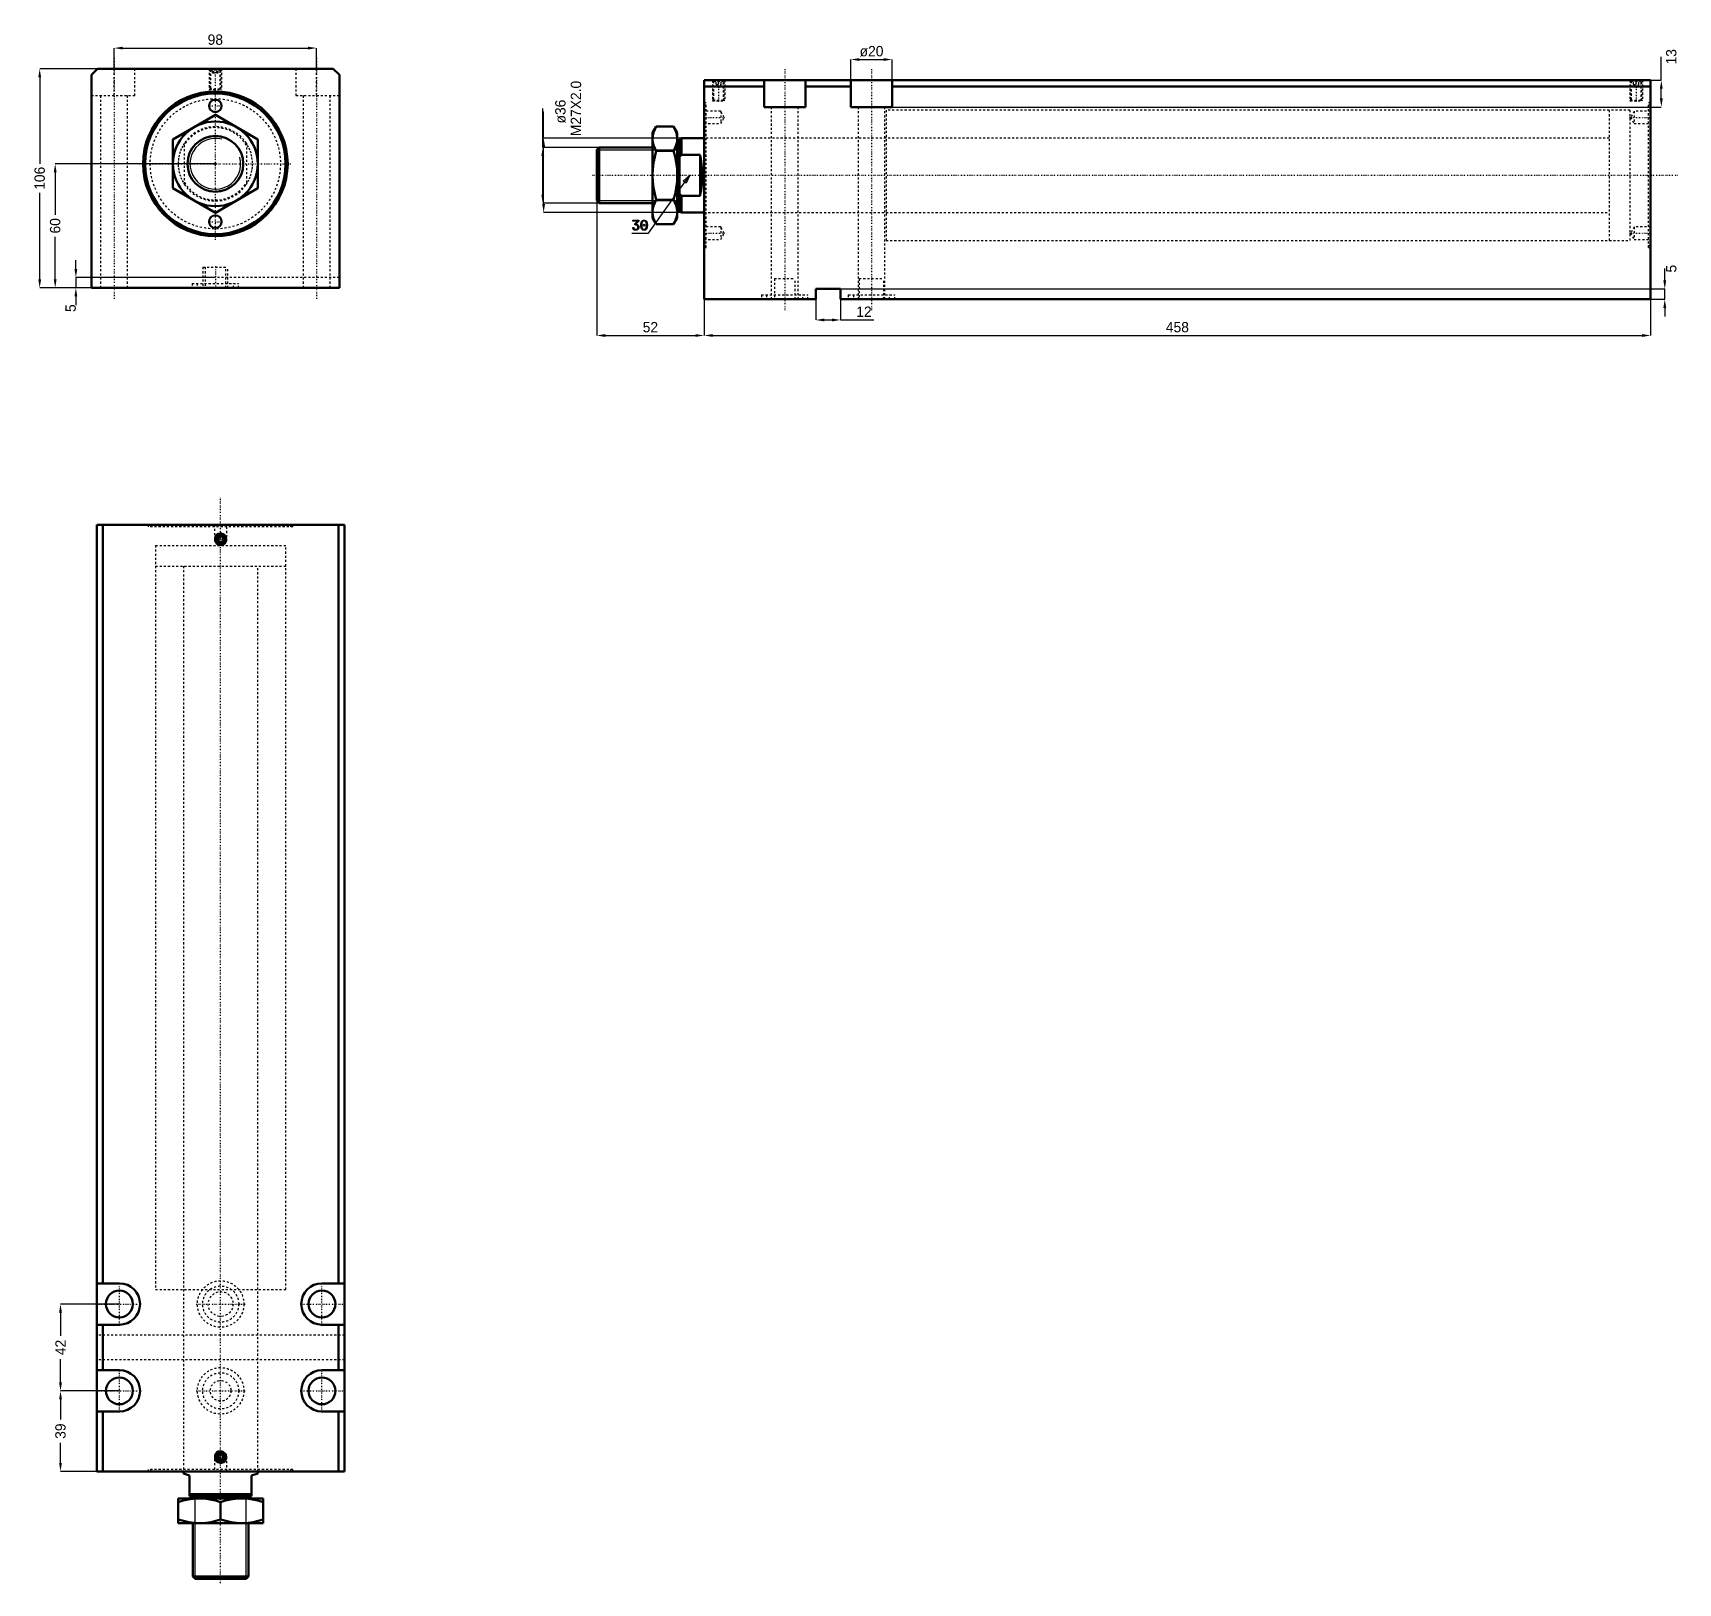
# Model space of a CAD drawing. Header units: millimetres. Extents: x -88 to 708, y -687 to 63.
import ezdxf

# ---------------------------------------------------------------- set-up
doc = ezdxf.new("R2010")
doc.units = ezdxf.units.MM
doc.linetypes.add('Center', pattern=[1.5, 0.45, -0.5, 0.05, -0.5])
doc.linetypes.add('Dashed', pattern=[2, 1, -1])
for name, color, linetype, lineweight in [('2d ConnectionPoints', 7, 'Continuous', 50), ('AM_0', 7, 'Continuous', 50), ('AM_5', 3, 'Continuous', 25), ('AM_7', 7, 'Center', 25), ('AM_9', 6, 'Dashed', 25)]:
    doc.layers.add(name, color=color, linetype=linetype, lineweight=lineweight)
doc.dimstyles.new('ISO-25', dxfattribs={"dimtxt": 2.5, "dimasz": 2.5, "dimexe": 1.25, "dimexo": 0.625, "dimtad": 1, "dimtxsty": 'Standard', "dimcen": 2.5, "dimadec": 0, "dimazin": 0, "dimtfac": 1, "dimtmove": 0, "dimatfit": 3, "dimfxl": 0, "dimarcsym": 0})

# ---------------------------------------------------------------- blocks, each defined once
blk = doc.blocks.new('1_JECX_MF_EXLA_63_350_0_rod__0_in_JECX_MF_160_EXLA_63_350_0__0')
at = {"layer": 'AM_0'}
for p, q in [((-20.5, 11.84), (0, 23.67)), ((0, 23.67), (20.5, 11.84)), ((-20.5, -11.84), (-20.5, 11.84)), ((20.5, 11.84), (20.5, -11.84)), ((0, -23.67), (-20.5, -11.84)), ((20.5, -11.84), (0, -23.67))]:
    blk.add_line(p, q, dxfattribs=at)
for radius in [20.5, 13.5]:
    blk.add_circle((0, 0), radius, dxfattribs=at)
at = {"layer": 'AM_5'}
blk.add_arc((0, 0), 12.27, 75, 15, dxfattribs=at)
at = {"layer": 'AM_9'}
for p, q in [((-15, -9.95), (-15, 9.95)), ((15, 9.95), (15, -9.95))]:
    blk.add_line(p, q, dxfattribs=at)
for points in [[(-15, 9.95), (-15.81, 8.6), (-16.5, 7.19), (-17.06, 5.73), (-17.5, 4.22), (-17.8, 2.68), (-17.97, 1.12), (-17.99, -0.45), (-17.89, -2.02), (-17.64, -3.57), (-17.26, -5.1), (-16.75, -6.58), (-16.12, -8.02), (-15.36, -9.39), (-15, -9.95)], [(15, -9.95), (15.81, -8.6), (16.5, -7.19), (17.06, -5.73), (17.5, -4.22), (17.8, -2.68), (17.97, -1.12), (17.99, 0.45), (17.89, 2.02), (17.64, 3.57), (17.26, 5.1), (16.75, 6.58), (16.12, 8.02), (15.36, 9.39), (15, 9.95)]]:
    blk.add_lwpolyline(points, dxfattribs=at)
blk.add_circle((0, 0), 13.27, dxfattribs=at)
for radius, start, end in [(18, 33.55731, 146.44269), (17.5, 31.00272, 148.99728), (17.5, 211.00272, 328.99728), (18, 213.55731, 326.44269)]:
    blk.add_arc((0, 0), radius, start, end, dxfattribs=at)
blk = doc.blocks.new('2_JECX_MF_EXLA_63_350_0_body__0_in_JECX_MF_160_EXLA_63_350_0__0')
at = {"layer": 'AM_0'}
for p, q in [((-57, 46), (-60, 43)), ((-60, 43), (-60, -60)), ((57, 46), (-57, 46)), ((60, 43), (57, 46)), ((60, -60), (60, 43)), ((-60, -60), (60, -60))]:
    blk.add_line(p, q, dxfattribs=at)
for centre, radius in [((0, 0), 35), ((0, 0), 34), ((0, 28), 3), ((0, -28), 3)]:
    blk.add_circle(centre, radius, dxfattribs=at)
at = {"layer": 'AM_5', "linetype": 'Dashed'}
for p, q in [((-3, 46), (-3, 36)), ((3, 46), (3, 36))]:
    blk.add_line(p, q, dxfattribs=at)
at = {"layer": 'AM_7'}
for p, q in [((-49, 51.3), (-49, -65.3)), ((49, 51.3), (49, -65.3)), ((0, -36.75), (0, 46.5)), ((-3.15, 28), (3.15, 28)), ((-36.75, 0), (36.75, 0)), ((-3.15, -28), (3.15, -28)), ((0, -49.5), (0, -60.5))]:
    blk.add_line(p, q, dxfattribs=at)
at = {"layer": 'AM_9'}
for p, q in [((-49, 33), (-49, 46)), ((-39, 33), (-39, 46)), ((-3, 46), (-2.73, 45.73)), ((-2.73, 45.73), (-2.73, 36.27)), ((-2.73, 45.73), (2.73, 45.73)), ((-1.9, 46), (-2.4, 45.5)), ((-2.4, 45.5), (-2.4, 36)), ((-2.4, 45.5), (2.4, 45.5)), ((-1.44, 44), (-1.44, 46)), ((-1.44, 44), (1.44, 44)), ((-0.72, 44), (-0.72, 46)), ((0.72, 44), (0.72, 46)), ((1.44, 44), (1.44, 46)), ((2.4, 45.5), (1.9, 46)), ((2.4, 36), (2.4, 45.5)), ((2.73, 45.73), (3, 46)), ((2.73, 36.27), (2.73, 45.73)), ((39, 46), (39, 33)), ((49, 33), (49, 46)), ((-60, 33), (-39, 33)), ((-55.5, 33), (-55.5, -60)), ((-42.5, -60), (-42.5, 33)), ((-2.73, 36.27), (-3, 36)), ((-3, 36), (3, 36)), ((-2.73, 36.27), (2.73, 36.27)), ((3, 36), (2.73, 36.27)), ((39, 33), (60, 33)), ((42.5, 33), (42.5, -60)), ((55.5, -60), (55.5, 33)), ((60, -55), (-60, -55)), ((-6, -50), (6, -50)), ((-6, -50), (-6, -60)), ((-5, -50), (-5, -60)), ((5, -60), (5, -50)), ((6, -60), (6, -50)), ((-11.25, -57.9), (11.25, -57.9)), ((-11.25, -57.9), (-11.25, -60)), ((-8.75, -57.9), (-8.75, -60)), ((8.75, -60), (8.75, -57.9)), ((11.25, -60), (11.25, -57.9))]:
    blk.add_line(p, q, dxfattribs=at)
blk.add_circle((0, 0), 31.5, dxfattribs=at)
blk = doc.blocks.new('*D3')
at = {"layer": 'AM_5', "color": 0, "lineweight": -2}
for p, q in [((-49, 46), (-49, 56)), ((-44.83, 56), (44.83, 56)), ((49, 46), (49, 56))]:
    blk.add_line(p, q, dxfattribs=at)
at = {"layer": 'AM_5', "color": 0}
for points in [[(-44.83, 56.69), (-44.83, 55.31), (-49, 56)], [(44.83, 55.31), (44.83, 56.69), (49, 56)]]:
    blk.add_solid(points, dxfattribs=at)
at = {"layer": 'Defpoints', "color": 0}
for p in [(49, 56), (-49, 46), (49, 46)]:
    blk.add_point(p, dxfattribs=at)
at = {"layer": 'AM_5', "color": 0, "insert": (0, 60.05), "char_height": 5, "attachment_point": 5}
blk.add_mtext('98', dxfattribs=at)
blk = doc.blocks.new('*D4')
at = {"layer": 'AM_5', "color": 0, "lineweight": -2}
for p, q in [((-57, 46), (-85, 46)), ((-85, 41.83), (-85, -0.03)), ((-85, -55.83), (-85, -13.97)), ((-60, -60), (-85, -60))]:
    blk.add_line(p, q, dxfattribs=at)
at = {"layer": 'AM_5', "color": 0}
for points in [[(-84.31, 41.83), (-85.69, 41.83), (-85, 46)], [(-85.69, -55.83), (-84.31, -55.83), (-85, -60)]]:
    blk.add_solid(points, dxfattribs=at)
at = {"layer": 'Defpoints', "color": 0}
for p in [(-57, 46), (-85, -60), (-60, -60)]:
    blk.add_point(p, dxfattribs=at)
at = {"layer": 'AM_5', "color": 0, "insert": (-85, -7), "char_height": 5, "attachment_point": 5, "rotation": 90}
blk.add_mtext('106', dxfattribs=at)
blk = doc.blocks.new('*D5')
at = {"layer": 'AM_5', "color": 0, "lineweight": -2}
for p, q in [((0, 0), (-77.5, 0)), ((-77.5, -4.17), (-77.5, -24.69)), ((-77.5, -55.83), (-77.5, -35.31)), ((-60, -60), (-77.5, -60))]:
    blk.add_line(p, q, dxfattribs=at)
at = {"layer": 'AM_5', "color": 0}
for points in [[(-76.81, -4.17), (-78.19, -4.17), (-77.5, 0)], [(-78.19, -55.83), (-76.81, -55.83), (-77.5, -60)]]:
    blk.add_solid(points, dxfattribs=at)
at = {"layer": 'Defpoints', "color": 0}
for p in [(0, 0), (-77.5, -60), (-60, -60)]:
    blk.add_point(p, dxfattribs=at)
at = {"layer": 'AM_5', "color": 0, "insert": (-77.5, -30), "char_height": 5, "attachment_point": 5, "rotation": 90}
blk.add_mtext('60', dxfattribs=at)
blk = doc.blocks.new('*D6')
at = {"layer": 'AM_5', "color": 0, "lineweight": -2}
for p, q in [((-67.5, -50.83), (-67.5, -46.67)), ((0, -55), (-67.5, -55)), ((-67.5, -55), (-67.5, -60)), ((-60, -60), (-67.5, -60)), ((-67.5, -64.17), (-67.5, -68.33))]:
    blk.add_line(p, q, dxfattribs=at)
at = {"layer": 'AM_5', "color": 0}
for points in [[(-68.19, -50.83), (-66.81, -50.83), (-67.5, -55)], [(-66.81, -64.17), (-68.19, -64.17), (-67.5, -60)]]:
    blk.add_solid(points, dxfattribs=at)
at = {"layer": 'Defpoints', "color": 0}
for p in [(0, -55), (-67.5, -60), (-60, -60)]:
    blk.add_point(p, dxfattribs=at)
at = {"layer": 'AM_5', "color": 0, "insert": (-70, -69.83), "char_height": 5, "attachment_point": 5, "rotation": 90}
blk.add_mtext('5', dxfattribs=at)
blk = doc.blocks.new('1_JECX_MF_EXLA_63_350_0_rod__0_in_JECX_MF_160_EXLA_63_350_0__4')
at = {"layer": 'AM_0'}
for p, q in [((-18, 0), (-18, -1.03)), ((18, -1.03), (18, 0)), ((-15, -2), (-18, -1.03)), ((-15, -12), (-15, -2)), ((18, -1.03), (15, -2)), ((15, -2), (15, -12)), ((-20.5, -25), (-20.5, -13)), ((20.5, -13), (-20.5, -13)), ((-15, -11), (15, -11)), ((-15, -12), (15, -12)), ((-12.27, -12), (-13.27, -13)), ((0, -23.17), (0, -14.83)), ((13.27, -13), (12.27, -12)), ((20.5, -13), (20.5, -25)), ((20.5, -25), (-20.5, -25)), ((-13.5, -25), (-13.5, -50.77)), ((13.5, -50.77), (13.5, -25)), ((-13.5, -50.77), (13.5, -50.77)), ((-13.5, -50.77), (-12.27, -52)), ((-12.27, -52), (12.27, -52)), ((12.27, -52), (13.5, -50.77))]:
    blk.add_line(p, q, dxfattribs=at)
for points in [[(-10.25, -13), (-10.98, -13.01), (-13.37, -13.18), (-15.75, -13.55), (-18.14, -14.12), (-20.5, -14.83)], [(0, -14.83), (-2.49, -14.08), (-5.02, -13.5), (-7.63, -13.13), (-10.25, -13)], [(10.25, -13), (9.52, -13.01), (7.13, -13.18), (4.75, -13.55), (2.36, -14.12), (0, -14.83)], [(20.5, -14.83), (18.01, -14.08), (15.48, -13.5), (12.87, -13.13), (10.25, -13)], [(-20.5, -23.17), (-18.01, -23.92), (-15.48, -24.5), (-12.87, -24.87), (-10.25, -25)], [(-10.25, -25), (-9.52, -24.99), (-7.13, -24.82), (-4.75, -24.45), (-2.36, -23.88), (0, -23.17)], [(0, -23.17), (2.49, -23.92), (5.02, -24.5), (7.63, -24.87), (10.25, -25)], [(10.25, -25), (10.98, -24.99), (13.37, -24.82), (15.75, -24.45), (18.14, -23.88), (20.5, -23.17)]]:
    blk.add_lwpolyline(points, dxfattribs=at)
at = {"layer": 'AM_5'}
for p, q in [((-12.27, -52), (-12.27, -12)), ((12.27, -52), (12.27, -12))]:
    blk.add_line(p, q, dxfattribs=at)
at = {"layer": 'AM_7'}
blk.add_line((0, -54), (0, 471), dxfattribs=at)
at = {"layer": 'AM_9'}
for p, q in [((-31.5, 448), (31.5, 448)), ((-31.5, 448), (-31.5, 438)), ((31.5, 438), (31.5, 448)), ((-31.5, 438), (31.5, 438)), ((-18, 438), (-18, 0)), ((18, 0), (18, 438))]:
    blk.add_line(p, q, dxfattribs=at)
blk = doc.blocks.new('2_JECX_MF_EXLA_63_350_0_body__0_in_JECX_MF_160_EXLA_63_350_0__4')
at = {"layer": 'AM_0'}
for p, q in [((60, 458), (-60, 458)), ((-60, 458), (-60, 0)), ((-57, 458), (-57, 91)), ((57, 458), (57, 91)), ((60, 458), (60, 0)), ((-0.72, 452.25), (-1.44, 451)), ((-1.44, 451), (-0.72, 449.75)), ((0.72, 452.25), (-0.72, 452.25)), ((-0.72, 449.75), (0.72, 449.75)), ((1.44, 451), (0.72, 452.25)), ((0.72, 449.75), (1.44, 451)), ((-49, 91), (-60, 91)), ((60, 91), (49, 91)), ((-60, 71), (-49, 71)), ((-57, 71), (-57, 49)), ((49, 71), (60, 71)), ((57, 71), (57, 49)), ((-49, 49), (-60, 49)), ((60, 49), (49, 49)), ((-60, 29), (-49, 29)), ((-57, 29), (-57, 0)), ((49, 29), (60, 29)), ((57, 29), (57, 0)), ((-0.72, 8.25), (-1.44, 7)), ((0.72, 8.25), (-0.72, 8.25)), ((1.44, 7), (0.72, 8.25)), ((60, 0), (-60, 0)), ((-1.44, 7), (-0.72, 5.75)), ((-0.72, 5.75), (0.72, 5.75)), ((0.72, 5.75), (1.44, 7))]:
    blk.add_line(p, q, dxfattribs=at)
for centre, radius in [((0, 451), 2.73), ((0, 451), 2.4), ((0, 451), 1.9), ((-49, 81), 6.5), ((49, 81), 6.5), ((-49, 39), 6.5), ((49, 39), 6.5), ((0, 7), 2.73), ((0, 7), 2.4), ((0, 7), 1.9)]:
    blk.add_circle(centre, radius, dxfattribs=at)
for centre, start, end in [((-49, 81), 270, 90), ((49, 81), 90, 270), ((-49, 39), 270, 90), ((49, 39), 90, 270)]:
    blk.add_arc(centre, 10, start, end, dxfattribs=at)
at = {"layer": 'AM_5'}
for centre in [(0, 451), (0, 7)]:
    blk.add_arc(centre, 3, 75, 15, dxfattribs=at)
at = {"layer": 'AM_7'}
for p, q in [((-3.15, 451), (3.15, 451)), ((-49, 70.5), (-49, 91.5)), ((49, 70.5), (49, 91.5)), ((-59.5, 81), (-38.5, 81)), ((-11.81, 81), (11.81, 81)), ((38.5, 81), (59.5, 81)), ((-49, 28.5), (-49, 49.5)), ((49, 28.5), (49, 49.5)), ((-59.5, 39), (-38.5, 39)), ((-11.81, 39), (11.81, 39)), ((38.5, 39), (59.5, 39)), ((-3.15, 7), (3.15, 7))]:
    blk.add_line(p, q, dxfattribs=at)
at = {"layer": 'AM_9'}
for p, q in [((-35, 458), (-35, 457)), ((35, 457), (-35, 457)), ((-34, 458), (-34, 457)), ((-3, 458), (-3, 450)), ((3, 450), (3, 458)), ((34, 457), (34, 458)), ((35, 457), (35, 458)), ((-31.5, 448), (31.5, 448)), ((-31.5, 448), (-31.5, 88)), ((-3, 450), (3, 450)), ((-3, 450), (0, 448.27)), ((0, 448.27), (3, 450)), ((31.5, 88), (31.5, 448)), ((-31.5, 88), (31.5, 88)), ((-18, 88), (-18, 0)), ((18, 0), (18, 88)), ((60, 66), (-60, 66)), ((60, 54), (-60, 54)), ((0, 9.73), (-3, 8)), ((-3, 8), (-3, 0)), ((-3, 8), (3, 8)), ((3, 8), (0, 9.73)), ((3, 0), (3, 8)), ((35, 1), (-35, 1)), ((-35, 1), (-35, 0)), ((-34, 1), (-34, 0)), ((34, 0), (34, 1)), ((35, 0), (35, 1))]:
    blk.add_line(p, q, dxfattribs=at)
for centre, radius in [((0, 81), 11.25), ((0, 81), 8.75), ((0, 81), 6), ((0, 39), 11.25), ((0, 39), 8.75), ((0, 39), 5)]:
    blk.add_circle(centre, radius, dxfattribs=at)
blk = doc.blocks.new('*D12')
at = {"layer": 'AM_5', "color": 0, "lineweight": -2}
for p, q in [((-46.43, -551.62), (-74.93, -551.62)), ((-74.93, -555.78), (-74.93, -566.95)), ((-74.93, -589.45), (-74.93, -578.28)), ((-46.43, -593.62), (-74.93, -593.62))]:
    blk.add_line(p, q, dxfattribs=at)
at = {"layer": 'AM_5', "color": 0}
for points in [[(-75.62, -555.78), (-74.23, -555.78), (-74.93, -551.62)], [(-75.62, -589.45), (-74.23, -589.45), (-74.93, -593.62)]]:
    blk.add_solid(points, dxfattribs=at)
at = {"layer": 'Defpoints', "color": 0}
for p in [(-74.93, -551.62), (-46.43, -551.62), (-46.43, -593.62)]:
    blk.add_point(p, dxfattribs=at)
at = {"layer": 'AM_5', "color": 0, "insert": (-74.93, -572.62), "char_height": 5, "attachment_point": 5, "rotation": 90}
blk.add_mtext('42', dxfattribs=at)
blk = doc.blocks.new('*D13')
at = {"layer": 'AM_5', "color": 0, "lineweight": -2}
for p, q in [((-46.43, -593.62), (-74.93, -593.62)), ((-74.93, -597.78), (-74.93, -607.45)), ((-74.93, -628.45), (-74.93, -618.78)), ((-57.43, -632.62), (-74.93, -632.62))]:
    blk.add_line(p, q, dxfattribs=at)
at = {"layer": 'AM_5', "color": 0}
for points in [[(-75.62, -597.78), (-74.23, -597.78), (-74.93, -593.62)], [(-75.62, -628.45), (-74.23, -628.45), (-74.93, -632.62)]]:
    blk.add_solid(points, dxfattribs=at)
at = {"layer": 'Defpoints', "color": 0}
for p in [(-46.43, -593.62), (-74.93, -632.62), (-57.43, -632.62)]:
    blk.add_point(p, dxfattribs=at)
at = {"layer": 'AM_5', "color": 0, "insert": (-74.93, -613.12), "char_height": 5, "attachment_point": 5, "rotation": 90}
blk.add_mtext('39', dxfattribs=at)
blk = doc.blocks.new('1_JECX_MF_EXLA_63_350_0_rod__0_in_JECX_MF_160_EXLA_63_350_0__2')
at = {"layer": 'AM_0'}
for p, q in [((-23.17, 23.67), (-25, 20.5)), ((-25, 20.5), (-25, -20.5)), ((-23.17, 23.67), (-14.83, 23.67)), ((-13, 20.5), (-14.83, 23.67)), ((-13, 20.5), (-13, -20.5)), ((-11, 18), (-12, 17.5)), ((-12, 17.5), (-12, -17.5)), ((0, 18), (-11, 18)), ((-11, 18), (-11, 9.95)), ((-50.77, 13.5), (-52, 12.27)), ((-52, 12.27), (-52, -12.27)), ((-25, 13.5), (-50.77, 13.5)), ((-50.77, 13.5), (-50.77, -13.5)), ((-23.17, 11.84), (-14.83, 11.84)), ((-12, 12.27), (-13, 13.27)), ((-11, 9.95), (-12, 9.01)), ((-2, 9.95), (-11, 9.95)), ((-2, 9.95), (-2, -9.95)), ((-52, -12.27), (-50.77, -13.5)), ((-50.77, -13.5), (-25, -13.5)), ((-23.17, -11.84), (-14.83, -11.84)), ((-13, -13.27), (-12, -12.27)), ((-12, -9.01), (-11, -9.95)), ((-11, -9.95), (-2, -9.95)), ((-11, -9.95), (-11, -18)), ((-25, -20.5), (-23.17, -23.67)), ((-23.17, -23.67), (-14.83, -23.67)), ((-14.83, -23.67), (-13, -20.5)), ((-12, -17.5), (-11, -18)), ((-11, -18), (0, -18))]:
    blk.add_line(p, q, dxfattribs=at)
for points in [[(-23.17, 23.67), (-23.92, 22.23), (-24.5, 20.77), (-24.87, 19.27), (-25, 17.75)], [(-25, 17.75), (-24.99, 17.33), (-24.82, 15.95), (-24.45, 14.58), (-23.88, 13.2), (-23.17, 11.84)], [(-13, 17.75), (-13.01, 18.17), (-13.18, 19.56), (-13.55, 20.93), (-14.12, 22.31), (-14.83, 23.67)], [(-14.83, 11.84), (-14.08, 13.28), (-13.5, 14.73), (-13.13, 16.24), (-13, 17.75)], [(-23.17, 11.84), (-23.92, 8.96), (-24.5, 6.04), (-24.87, 3.03), (-25, 0)], [(-13, 0), (-13, 0.14), (-13.13, 3.08), (-13.5, 5.99), (-14.08, 8.93), (-14.83, 11.84)], [(-2, -9.95), (-1.74, -8.6), (-1.51, -7.19), (-1.33, -5.73), (-1.19, -4.22), (-1.09, -2.68), (-1.04, -1.12), (-1.03, 0.45), (-1.06, 2.02), (-1.14, 3.57), (-1.26, 5.1), (-1.43, 6.58), (-1.64, 8.02), (-1.88, 9.39), (-2, 9.95)], [(-25, 0), (-25, -0.14), (-24.87, -3.08), (-24.5, -5.99), (-23.92, -8.93), (-23.17, -11.84)], [(-14.83, -11.84), (-14.08, -8.96), (-13.5, -6.04), (-13.13, -3.03), (-13, 0)], [(-23.17, -11.84), (-23.92, -13.28), (-24.5, -14.73), (-24.87, -16.24), (-25, -17.75)], [(-13, -17.75), (-13.01, -17.33), (-13.18, -15.95), (-13.55, -14.58), (-14.12, -13.2), (-14.83, -11.84)], [(-25, -17.75), (-24.99, -18.17), (-24.82, -19.56), (-24.45, -20.93), (-23.88, -22.31), (-23.17, -23.67)], [(-14.83, -23.67), (-14.08, -22.23), (-13.5, -20.77), (-13.13, -19.27), (-13, -17.75)]]:
    blk.add_lwpolyline(points, dxfattribs=at)
at = {"layer": 'AM_5'}
for p, q in [((-52, 12.27), (-12, 12.27)), ((-52, -12.27), (-12, -12.27))]:
    blk.add_line(p, q, dxfattribs=at)
at = {"layer": 'AM_7'}
blk.add_line((-54, 0), (471, 0), dxfattribs=at)
at = {"layer": 'AM_9'}
for p, q in [((448, 31.5), (438, 31.5)), ((438, 31.5), (438, -31.5)), ((448, 31.5), (448, -31.5)), ((438, 18), (0, 18)), ((0, -18), (438, -18)), ((438, -31.5), (448, -31.5))]:
    blk.add_line(p, q, dxfattribs=at)
blk = doc.blocks.new('2_JECX_MF_EXLA_63_350_0_body__0_in_JECX_MF_160_EXLA_63_350_0__2')
at = {"layer": 'AM_0'}
for p, q in [((0, -60), (0, 46)), ((458, 46), (0, 46)), ((29, 43), (0, 43)), ((29, 33), (29, 46)), ((49, 33), (49, 46)), ((71, 43), (49, 43)), ((71, 33), (71, 46)), ((91, 33), (91, 46)), ((458, 43), (91, 43)), ((458, -60), (458, 46)), ((29, 33), (49, 33)), ((71, 33), (91, 33)), ((54, -55), (54, -60)), ((66, -55), (54, -55)), ((66, -60), (66, -55)), ((54, -60), (0, -60)), ((458, -60), (66, -60))]:
    blk.add_line(p, q, dxfattribs=at)
at = {"layer": 'AM_5', "linetype": 'Dashed'}
for p, q in [((4, 46), (4, 36)), ((10, 46), (10, 36)), ((448, 46), (448, 36)), ((454, 46), (454, 36))]:
    blk.add_line(p, q, dxfattribs=at)
at = {"layer": 'AM_7'}
for p, q in [((39, 51.3), (39, -65.3)), ((81, 51.3), (81, -65.3)), ((7, 46.5), (7, 35.5)), ((451, 46.5), (451, 35.5)), ((-0.49, 28), (10.22, 28)), ((447.78, 28), (458.49, 28)), ((-0.49, -28), (10.22, -28)), ((447.78, -28), (458.49, -28))]:
    blk.add_line(p, q, dxfattribs=at)
at = {"layer": 'AM_9'}
for p, q in [((4, 46), (4.27, 45.73)), ((4.27, 45.73), (4.27, 36.27)), ((4.27, 45.73), (9.73, 45.73)), ((5.1, 46), (4.6, 45.5)), ((4.6, 45.5), (4.6, 36)), ((4.6, 45.5), (9.4, 45.5)), ((5.75, 44), (5.75, 46)), ((5.75, 44), (8.25, 44)), ((7, 44), (7, 46)), ((8.25, 44), (8.25, 46)), ((9.4, 45.5), (8.9, 46)), ((9.4, 36), (9.4, 45.5)), ((9.73, 45.73), (10, 46)), ((9.73, 36.27), (9.73, 45.73)), ((448, 46), (448.27, 45.73)), ((448.27, 45.73), (448.27, 36.27)), ((448.27, 45.73), (453.73, 45.73)), ((449.1, 46), (448.6, 45.5)), ((448.6, 45.5), (448.6, 36)), ((448.6, 45.5), (453.4, 45.5)), ((449.75, 44), (449.75, 46)), ((449.75, 44), (452.25, 44)), ((451, 44), (451, 46)), ((452.25, 44), (452.25, 46)), ((453.4, 45.5), (452.9, 46)), ((453.4, 36), (453.4, 45.5)), ((453.73, 45.73), (454, 46)), ((453.73, 36.27), (453.73, 45.73)), ((1, 35), (0, 35)), ((1, 34), (0, 34)), ((1, -35), (1, 35)), ((4.27, 36.27), (4, 36)), ((4, 36), (10, 36)), ((4.27, 36.27), (9.73, 36.27)), ((10, 36), (9.73, 36.27)), ((32.5, 33), (32.5, -60)), ((45.5, -60), (45.5, 33)), ((74.5, 33), (74.5, -60)), ((87.5, -60), (87.5, 33)), ((448.27, 36.27), (448, 36)), ((448, 36), (454, 36)), ((448.27, 36.27), (453.73, 36.27)), ((454, 36), (453.73, 36.27)), ((457, -35), (457, 35)), ((458, 35), (457, 35)), ((458, 34), (457, 34)), ((8, 31), (0, 31)), ((0, 25), (8, 25)), ((9.73, 28), (8, 31)), ((8, 31), (8, 25)), ((8, 25), (9.73, 28)), ((448, 31.5), (88, 31.5)), ((88, 31.5), (88, -31.5)), ((448, 31.5), (448, -31.5)), ((450, 31), (448.27, 28)), ((448.27, 28), (450, 25)), ((458, 31), (450, 31)), ((450, 31), (450, 25)), ((450, 25), (458, 25)), ((88, 18), (0, 18)), ((0, -18), (88, -18)), ((8, -25), (0, -25)), ((0, -31), (8, -31)), ((9.73, -28), (8, -25)), ((8, -25), (8, -31)), ((8, -31), (9.73, -28)), ((88, -31.5), (448, -31.5)), ((450, -25), (448.27, -28)), ((448.27, -28), (450, -31)), ((458, -25), (450, -25)), ((450, -25), (450, -31)), ((450, -31), (458, -31)), ((0, -34), (1, -34)), ((0, -35), (1, -35)), ((457, -34), (458, -34)), ((457, -35), (458, -35)), ((34, -50), (44, -50)), ((34, -50), (34, -60)), ((44, -60), (44, -50)), ((75, -50), (87, -50)), ((75, -50), (75, -60)), ((87, -60), (87, -50)), ((27.75, -57.9), (50.25, -57.9)), ((27.75, -57.9), (27.75, -60)), ((30.25, -57.9), (30.25, -60)), ((47.75, -60), (47.75, -57.9)), ((50.25, -60), (50.25, -57.9)), ((69.75, -57.9), (92.25, -57.9)), ((69.75, -57.9), (69.75, -60)), ((72.25, -57.9), (72.25, -60)), ((89.75, -60), (89.75, -57.9)), ((92.25, -60), (92.25, -57.9))]:
    blk.add_line(p, q, dxfattribs=at)
blk = doc.blocks.new('*D25')
at = {"layer": 'AM_5', "color": 0, "lineweight": -2}
for p, q in [((307.52, 40.45), (307.52, 50.45)), ((311.69, 50.45), (323.36, 50.45)), ((327.52, 40.45), (327.52, 50.45))]:
    blk.add_line(p, q, dxfattribs=at)
at = {"layer": 'AM_5', "color": 0}
for points in [[(311.69, 51.14), (311.69, 49.76), (307.52, 50.45)], [(323.36, 51.14), (323.36, 49.76), (327.52, 50.45)]]:
    blk.add_solid(points, dxfattribs=at)
at = {"layer": 'Defpoints', "color": 0}
for p in [(327.52, 50.45), (307.52, 40.45), (327.52, 40.45)]:
    blk.add_point(p, dxfattribs=at)
at = {"layer": 'AM_5', "color": 0, "insert": (317.52, 54.45), "char_height": 5, "attachment_point": 5}
blk.add_mtext('ø20', dxfattribs=at)
blk = doc.blocks.new('*D26')
at = {"layer": 'AM_5', "color": 0, "lineweight": -2}
for p, q in [((699.69, 40.45), (699.69, 51.78)), ((327.52, 40.45), (699.69, 40.45)), ((699.69, 31.62), (699.69, 36.28)), ((327.52, 27.45), (699.69, 27.45))]:
    blk.add_line(p, q, dxfattribs=at)
at = {"layer": 'AM_5', "color": 0}
for points in [[(698.99, 36.28), (700.38, 36.28), (699.69, 40.45)], [(698.99, 31.62), (700.38, 31.62), (699.69, 27.45)]]:
    blk.add_solid(points, dxfattribs=at)
at = {"layer": 'Defpoints', "color": 0}
for p in [(327.52, 40.45), (699.69, 40.45), (327.52, 27.45)]:
    blk.add_point(p, dxfattribs=at)
at = {"layer": 'AM_5', "color": 0, "insert": (704.52, 51.78), "char_height": 5, "attachment_point": 5, "rotation": 90}
blk.add_mtext('13', dxfattribs=at)
blk = doc.blocks.new('*D27')
at = {"layer": 'AM_5', "color": 0, "lineweight": -2}
for p, q in [((236.52, -65.55), (236.52, -83.05)), ((694.52, -65.55), (694.52, -83.05)), ((240.69, -83.05), (690.36, -83.05))]:
    blk.add_line(p, q, dxfattribs=at)
at = {"layer": 'AM_5', "color": 0}
for points in [[(240.69, -82.36), (240.69, -83.74), (236.52, -83.05)], [(690.36, -82.36), (690.36, -83.74), (694.52, -83.05)]]:
    blk.add_solid(points, dxfattribs=at)
at = {"layer": 'Defpoints', "color": 0}
for p in [(236.52, -65.55), (694.52, -65.55), (694.52, -83.05)]:
    blk.add_point(p, dxfattribs=at)
at = {"layer": 'AM_5', "color": 0, "insert": (465.52, -79.05), "char_height": 5, "attachment_point": 5}
blk.add_mtext('458', dxfattribs=at)
blk = doc.blocks.new('*D28')
at = {"layer": 'AM_5', "color": 0, "lineweight": -2}
for p, q in [((184.52, -5.55), (184.52, -83.05)), ((236.52, -65.55), (236.52, -83.05)), ((188.69, -83.05), (232.36, -83.05))]:
    blk.add_line(p, q, dxfattribs=at)
at = {"layer": 'AM_5', "color": 0}
for points in [[(188.69, -82.36), (188.69, -83.74), (184.52, -83.05)], [(232.36, -82.36), (232.36, -83.74), (236.52, -83.05)]]:
    blk.add_solid(points, dxfattribs=at)
at = {"layer": 'Defpoints', "color": 0}
for p in [(184.52, -5.55), (236.52, -65.55), (236.52, -83.05)]:
    blk.add_point(p, dxfattribs=at)
at = {"layer": 'AM_5', "color": 0, "insert": (210.52, -79.05), "char_height": 5, "attachment_point": 5}
blk.add_mtext('52', dxfattribs=at)
blk = doc.blocks.new('*D29')
at = {"layer": 'AM_5', "color": 0, "lineweight": -2}
for p, q in [((158.86, 12.45), (158.86, 25.28)), ((225.52, 12.45), (158.86, 12.45)), ((158.86, -19.38), (158.86, 8.28)), ((225.52, -23.55), (158.86, -23.55))]:
    blk.add_line(p, q, dxfattribs=at)
at = {"layer": 'AM_5', "color": 0}
for points in [[(158.16, 8.28), (159.55, 8.28), (158.86, 12.45)], [(158.16, -19.38), (159.55, -19.38), (158.86, -23.55)]]:
    blk.add_solid(points, dxfattribs=at)
at = {"layer": 'Defpoints', "color": 0}
for p in [(158.86, 12.45), (225.52, 12.45), (225.52, -23.55)]:
    blk.add_point(p, dxfattribs=at)
at = {"layer": 'AM_5', "color": 0, "insert": (167.02, 25.28), "char_height": 5, "attachment_point": 5, "rotation": 90}
blk.add_mtext('ø36', dxfattribs=at)
blk = doc.blocks.new('*D30')
at = {"layer": 'AM_5', "color": 0, "lineweight": -2}
for p, q in [((158.44, 7.95), (158.44, 26.78)), ((185.75, 7.95), (158.44, 7.95)), ((158.44, -14.88), (158.44, 3.78)), ((185.52, -19.05), (158.44, -19.05))]:
    blk.add_line(p, q, dxfattribs=at)
at = {"layer": 'AM_5', "color": 0}
for points in [[(157.74, 3.78), (159.13, 3.78), (158.44, 7.95)], [(157.74, -14.88), (159.13, -14.88), (158.44, -19.05)]]:
    blk.add_solid(points, dxfattribs=at)
at = {"layer": 'Defpoints', "color": 0}
for p in [(158.44, 7.95), (185.75, 7.95), (185.52, -19.05)]:
    blk.add_point(p, dxfattribs=at)
at = {"layer": 'AM_5', "color": 0, "insert": (174.52, 26.78), "char_height": 5, "attachment_point": 5, "rotation": 90}
blk.add_mtext('M27X2.0', dxfattribs=at)
blk = doc.blocks.new('*D31')
at = {"layer": 'AM_5', "color": 0, "lineweight": -2}
for p, q in [((290.52, -60.55), (290.52, -75.55)), ((302.52, -65.55), (302.52, -75.55)), ((294.69, -75.55), (298.36, -75.55)), ((302.52, -75.55), (318.69, -75.55))]:
    blk.add_line(p, q, dxfattribs=at)
at = {"layer": 'AM_5', "color": 0}
for points in [[(294.69, -74.86), (294.69, -76.24), (290.52, -75.55)], [(298.36, -74.86), (298.36, -76.24), (302.52, -75.55)]]:
    blk.add_solid(points, dxfattribs=at)
at = {"layer": 'Defpoints', "color": 0}
for p in [(290.52, -60.55), (302.52, -65.55), (302.52, -75.55)]:
    blk.add_point(p, dxfattribs=at)
at = {"layer": 'AM_5', "color": 0, "insert": (313.86, -71.55), "char_height": 5, "attachment_point": 5}
blk.add_mtext('12', dxfattribs=at)
blk = doc.blocks.new('*D32')
at = {"layer": 'AM_5', "color": 0, "lineweight": -2}
for p, q in [((701.36, -56.38), (701.36, -50.72)), ((290.52, -60.55), (701.36, -60.55)), ((701.36, -65.55), (701.36, -60.55)), ((302.52, -65.55), (701.36, -65.55)), ((701.36, -69.72), (701.36, -73.88))]:
    blk.add_line(p, q, dxfattribs=at)
at = {"layer": 'AM_5', "color": 0}
for points in [[(700.66, -56.38), (702.05, -56.38), (701.36, -60.55)], [(700.66, -69.72), (702.05, -69.72), (701.36, -65.55)]]:
    blk.add_solid(points, dxfattribs=at)
at = {"layer": 'Defpoints', "color": 0}
for p in [(290.52, -60.55), (302.52, -65.55), (701.36, -65.55)]:
    blk.add_point(p, dxfattribs=at)
at = {"layer": 'AM_5', "color": 0, "insert": (704.52, -50.72), "char_height": 5, "attachment_point": 5, "rotation": 90}
blk.add_mtext('5', dxfattribs=at)

msp = doc.modelspace()

# ---------------------------------------------------------------- linework, layer by layer
at = {"layer": '2d ConnectionPoints'}
for p in [(0, 0), (236.522, -5.55), (2.573, -632.618)]:
    msp.add_point(p, dxfattribs=at)
at = {"layer": 'AM_5'}
for p, q in [((209.522, -33.55), (229.522, -5.55)), ((201.522, -33.55), (209.522, -33.55))]:
    msp.add_line(p, q, dxfattribs=at)
for points in [[(229.522, -5.55), (227.778, -9.425), (226.422, -8.456), (229.522, -5.55)], [(202.455, -30.744), (202.455, -30.744), (202.46, -30.854), (202.489, -31.009), (202.489, -31.009), (202.543, -31.15), (202.593, -31.238), (202.593, -31.238), (202.652, -31.318), (202.754, -31.425), (202.754, -31.425), (202.873, -31.513), (202.962, -31.563), (202.962, -31.563), (203.055, -31.604), (203.201, -31.648), (203.201, -31.648), (203.352, -31.672), (203.456, -31.677), (203.456, -31.677), (203.566, -31.672), (203.726, -31.648), (203.726, -31.648), (203.88, -31.603), (203.979, -31.561), (203.979, -31.561), (204.073, -31.511), (204.198, -31.421), (204.198, -31.421), (204.307, -31.314), (204.369, -31.233), (204.369, -31.233), (204.422, -31.145), (204.479, -31.004), (204.479, -31.004), (204.509, -30.852), (204.515, -30.744), (204.515, -30.744), (204.507, -30.59), (204.464, -30.378), (204.464, -30.378), (204.384, -30.187), (204.311, -30.073), (204.311, -30.073), (204.223, -29.968), (204.068, -29.832), (204.068, -29.832), (203.886, -29.721), (203.75, -29.66), (203.75, -29.66), (203.604, -29.61), (203.37, -29.556), (203.37, -29.556), (203.119, -29.527), (202.942, -29.522), (202.942, -29.067), (204.262, -27.773), (202.058, -27.773), (202.058, -27.338), (204.879, -27.338), (204.879, -27.793), (203.531, -29.125), (203.531, -29.125), (203.825, -29.193), (204.2, -29.34), (204.2, -29.34), (204.495, -29.541), (204.647, -29.705), (204.647, -29.705), (204.768, -29.888), (204.899, -30.185), (204.899, -30.185), (204.97, -30.511), (204.983, -30.744), (204.983, -30.744), (204.974, -30.912), (204.926, -31.146), (204.926, -31.146), (204.838, -31.359), (204.756, -31.49), (204.756, -31.49), (204.66, -31.609), (204.495, -31.765), (204.495, -31.765), (204.308, -31.893), (204.169, -31.963), (204.169, -31.963), (204.024, -32.02), (203.802, -32.082), (203.802, -32.082), (203.573, -32.115), (203.417, -32.122), (203.417, -32.122), (203.265, -32.115), (203.046, -32.082), (203.046, -32.082), (202.835, -32.021), (202.7, -31.964), (202.7, -31.964), (202.572, -31.895), (202.4, -31.768), (202.4, -31.768), (202.25, -31.613), (202.164, -31.495), (202.164, -31.495), (202.091, -31.365), (202.012, -31.151), (202.012, -31.151), (201.969, -30.914), (201.961, -30.744), (202.455, -30.744)], [(207.469, -32.115), (207.469, -32.115), (207.224, -32.103), (206.901, -32.041), (206.901, -32.041), (206.633, -31.924), (206.484, -31.816), (206.484, -31.816), (206.356, -31.688), (206.198, -31.462), (206.198, -31.462), (206.081, -31.195), (206.024, -30.996), (206.024, -30.996), (205.981, -30.776), (205.935, -30.405), (205.935, -30.405), (205.91, -29.985), (205.906, -29.678), (205.906, -29.678), (205.91, -29.377), (205.936, -28.966), (205.936, -28.966), (205.983, -28.601), (206.026, -28.384), (206.026, -28.384), (206.083, -28.186), (206.202, -27.922), (206.202, -27.922), (206.361, -27.698), (206.489, -27.57), (206.489, -27.57), (206.638, -27.463), (206.905, -27.347), (206.905, -27.347), (207.226, -27.285), (207.469, -27.273), (207.469, -27.273), (207.713, -27.285), (208.035, -27.347), (208.035, -27.347), (208.303, -27.463), (208.452, -27.57), (208.452, -27.57), (208.58, -27.698), (208.74, -27.922), (208.74, -27.922), (208.859, -28.185), (208.917, -28.383), (208.917, -28.383), (208.961, -28.599), (209.008, -28.964), (209.008, -28.964), (209.034, -29.376), (209.039, -29.678), (209.039, -29.678), (209.034, -29.981), (209.007, -30.397), (209.007, -30.397), (208.957, -30.767), (208.912, -30.988), (208.912, -30.988), (208.852, -31.189), (208.731, -31.458), (208.731, -31.458), (208.57, -31.685), (208.441, -31.815), (208.441, -31.815), (208.291, -31.923), (208.025, -32.04), (208.025, -32.04), (207.708, -32.103), (207.469, -32.115)], [(207.469, -31.686), (207.469, -31.686), (207.64, -31.676), (207.866, -31.621), (207.866, -31.621), (208.054, -31.52), (208.159, -31.426), (208.159, -31.426), (208.25, -31.315), (208.362, -31.123), (208.362, -31.123), (208.445, -30.9), (208.484, -30.734), (208.484, -30.734), (208.514, -30.553), (208.547, -30.254), (208.547, -30.254), (208.564, -29.92), (208.567, -29.678), (208.567, -29.678), (208.564, -29.421), (208.549, -29.075), (208.549, -29.075), (208.521, -28.775), (208.494, -28.6), (208.494, -28.6), (208.458, -28.443), (208.38, -28.232), (208.38, -28.232), (208.271, -28.052), (208.182, -27.949), (208.182, -27.949), (208.077, -27.862), (207.884, -27.768), (207.884, -27.768), (207.649, -27.718), (207.469, -27.708), (207.469, -27.708), (207.29, -27.718), (207.056, -27.768), (207.056, -27.768), (206.865, -27.862), (206.76, -27.949), (206.76, -27.949), (206.672, -28.052), (206.564, -28.232), (206.564, -28.232), (206.486, -28.443), (206.45, -28.6), (206.45, -28.6), (206.424, -28.775), (206.395, -29.075), (206.395, -29.075), (206.38, -29.421), (206.377, -29.678), (206.377, -29.678), (206.38, -29.922), (206.397, -30.258), (206.397, -30.258), (206.428, -30.558), (206.456, -30.737), (206.456, -30.737), (206.495, -30.902), (206.576, -31.124), (206.576, -31.124), (206.687, -31.316), (206.777, -31.426), (206.777, -31.426), (206.881, -31.52), (207.07, -31.621), (207.07, -31.621), (207.297, -31.676), (207.469, -31.686)], [(207.033, -29.678), (207.469, -29.19), (207.904, -29.678), (207.469, -30.12), (207.033, -29.678)]]:
    msp.add_lwpolyline(points, dxfattribs=at)

# ---------------------------------------------------------------- block references
for name, p in [('2_JECX_MF_EXLA_63_350_0_body__0_in_JECX_MF_160_EXLA_63_350_0__0', (0, 0)), ('2_JECX_MF_EXLA_63_350_0_body__0_in_JECX_MF_160_EXLA_63_350_0__2', (236.522, -5.55)), ('1_JECX_MF_EXLA_63_350_0_rod__0_in_JECX_MF_160_EXLA_63_350_0__2', (236.522, -5.55)), ('1_JECX_MF_EXLA_63_350_0_rod__0_in_JECX_MF_160_EXLA_63_350_0__0', (0, 0)), ('1_JECX_MF_EXLA_63_350_0_rod__0_in_JECX_MF_160_EXLA_63_350_0__4', (2.573, -632.618)), ('2_JECX_MF_EXLA_63_350_0_body__0_in_JECX_MF_160_EXLA_63_350_0__4', (2.573, -632.618))]:
    msp.add_blockref(name, p)

# ---------------------------------------------------------------- dimensions: what is measured, and where the dimension line sits
for base, p1, p2, text, picture, middle in [((49, 56), (-49, 46), (49, 46), '98', '*D3', (0, 56)), ((327.522, 50.45), (307.522, 40.45), (327.522, 40.45), 'ø20', '*D25', (317.522, 50.45)), ((236.522, -83.05), (184.522, -5.55), (236.522, -65.55), '52', '*D28', (210.522, -83.05)), ((302.522, -75.55), (290.522, -60.55), (302.522, -65.55), '12', '*D31', (313.855, -75.55)), ((694.522, -83.05), (236.522, -65.55), (694.522, -65.55), '458', '*D27', (465.522, -83.05))]:
    dim = msp.add_linear_dim(base=base, p1=p1, p2=p2, text=text, dimstyle='ISO-25', override={"dimtxt": 5, "dimasz": 4.166667, "dimexe": 0, "dimexo": 0, "dimgap": 1.5}, dxfattribs=at)
    dim.commit()
    dim.dimension.update_dxf_attribs({"geometry": picture, "text_midpoint": middle, "dimtype": 160})
for base, p1, p2, text, picture, middle in [((699.689, 40.45), (327.522, 27.45), (327.522, 40.45), '13', '*D26', (704.522, 51.783)), ((-85, -60), (-57, 46), (-60, -60), '106', '*D4', (-85, -7)), ((158.439, 7.95), (185.522, -19.05), (185.749, 7.95), 'M27X2.0', '*D30', (174.522, 26.783)), ((158.855, 12.45), (225.522, -23.55), (225.522, 12.45), 'ø36', '*D29', (167.022, 25.283)), ((-77.5, -60), (0, 0), (-60, -60), '60', '*D5', (-77.5, -30)), ((-67.5, -60), (0, -55), (-60, -60), '5', '*D6', (-70, -69.833)), ((701.355, -65.55), (290.522, -60.55), (302.522, -65.55), '5', '*D32', (704.522, -50.717)), ((-74.927, -551.618), (-46.427, -593.618), (-46.427, -551.618), '42', '*D12', (-74.927, -572.618)), ((-74.927, -632.618), (-46.427, -593.618), (-57.427, -632.618), '39', '*D13', (-74.927, -613.118))]:
    dim = msp.add_linear_dim(base=base, p1=p1, p2=p2, angle=90, text=text, dimstyle='ISO-25', override={"dimtxt": 5, "dimasz": 4.166667, "dimexe": 0, "dimexo": 0, "dimgap": 1.5}, dxfattribs=at)
    dim.commit()
    dim.dimension.update_dxf_attribs({"geometry": picture, "text_midpoint": middle, "dimtype": 160, "text_rotation": 90})

doc.saveas('drawing.dxf')
